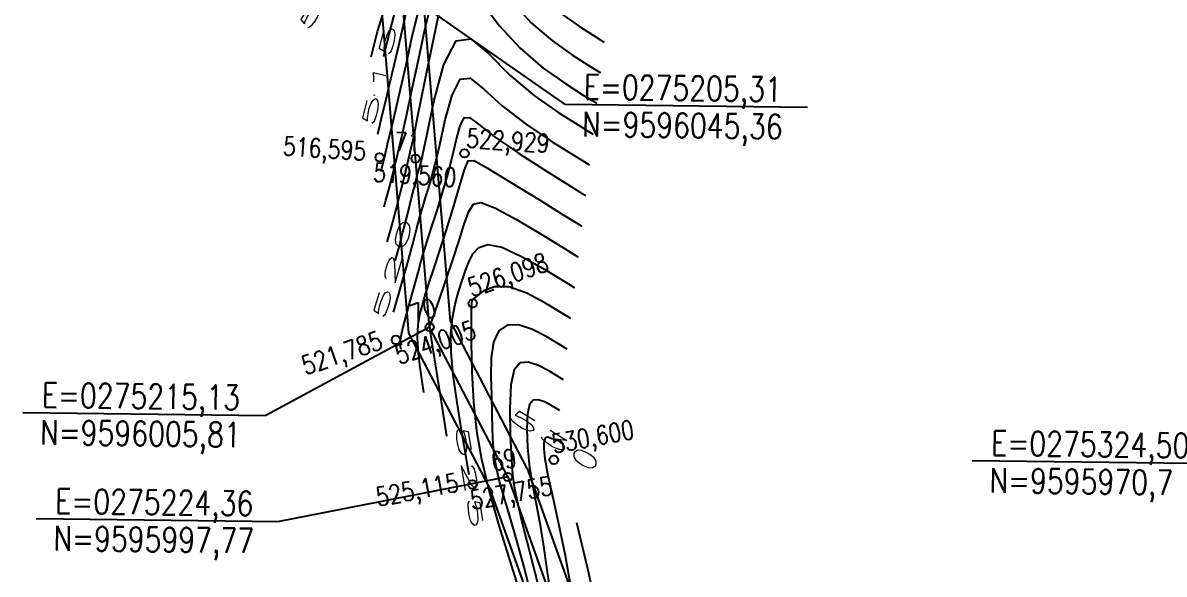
# Model space of a CAD drawing. Header units: millimetres. Extents: x 276147 to 291056, y 9594849 to 9609891.
# Drawn here: x 283446.1 to 283581.1, y 9603630.2 to 9603695.4 of the extents above; entities that cross this region are included whole.
import ezdxf
from ezdxf.enums import TextEntityAlignment as Align

# ---------------------------------------------------------------- set-up
doc = ezdxf.new("R2010")
doc.units = ezdxf.units.MM
doc.header["$LTSCALE"] = 10
doc.linetypes.add('CONTINUO', pattern=[0])
for name, color, linetype in [('Curvas mestras', 30, 'Continuous'), ('Curvas simples', 9, 'Continuous'), ('Curvas texto', 2, 'Continuous'), ('LINHA02', 8, 'Continuous'), ('TEXTO-PAPEL', 7, 'Continuous'), ('TEXTO02', 3, 'Continuous'), ('Top_malha_coord', 8, 'Continuous')]:
    doc.layers.add(name, color=color, linetype=linetype)
doc.styles.add('ROMANS', font='romans.shx', dxfattribs={"width": 0.8, "height": 4})
doc.styles.add('SIMPLEX', font='simplex', dxfattribs={"height": 0.2})

# ---------------------------------------------------------------- blocks, each defined once
blk = doc.blocks.new('Curvas')
at = {"layer": 'Curvas mestras', "linetype": 'CONTINUO'}
for points in [[(275203.715982, 9596037.5113, 515), (275203.737167, 9596037.60007, 515), (275204.514321, 9596040.75737, 515), (275205.262096, 9596043.602385, 515), (275205.868935, 9596045.54366, 515), (275206.493171, 9596047.01218, 515), (275207.360608, 9596048.694541, 515), (275208.65796, 9596051.039134, 515), (275210.415584, 9596053.541533, 515), (275212.62475, 9596055.459107, 515), (275215.21876, 9596056.22387, 515), (275217.899054, 9596055.96642, 515), (275220.309106, 9596054.992004, 515), (275222.199574, 9596053.590101, 515), (275223.749845, 9596051.987136, 515), (275225.246488, 9596050.39377, 515), (275226.879912, 9596048.995317, 515), (275228.45588, 9596047.875699, 515), (275229.683991, 9596047.093492, 515), (275230.357705, 9596046.675507, 515), (275230.605916, 9596046.521513, 515), (275230.641374, 9596046.499514, 515)], [(275205.044682, 9596013.329176, 520), (275205.477228, 9596014.85427, 520), (275205.982231, 9596016.722535, 520), (275206.512307, 9596018.796395, 520), (275207.008615, 9596020.798093, 520), (275207.409446, 9596022.41483, 520), (275207.672516, 9596023.427249, 520), (275207.83323, 9596023.989782, 520), (275207.946414, 9596024.350304, 520), (275208.077268, 9596024.819157, 520), (275208.332479, 9596025.956553, 520), (275208.829109, 9596028.38517, 520), (275209.659433, 9596032.347764, 520), (275210.816578, 9596036.567396, 520), (275212.268887, 9596039.387206, 520), (275214.004195, 9596039.611465, 520), (275216.088326, 9596037.888967, 520), (275218.606598, 9596035.32964, 520), (275221.535639, 9596032.883956, 520), (275224.417323, 9596030.864572, 520), (275226.684834, 9596029.424692, 520), (275227.931434, 9596028.651279, 520), (275228.390708, 9596028.366337, 520), (275228.456318, 9596028.325631, 520)], [(275202.616649, 9596032.904779, 515), (275202.637834, 9596032.993549, 515)], [(275213.803305, 9595988.034408, 525), (275213.660425, 9595988.883908, 525), (275213.370356, 9595990.573055, 525), (275212.905955, 9595993.287019, 525), (275212.378685, 9595996.570033, 525), (275211.934661, 9595999.806101, 525), (275211.692578, 9596002.508273, 525), (275211.661446, 9596004.705793, 525), (275211.822857, 9596006.556955, 525), (275212.148129, 9596008.197478, 525), (275212.567488, 9596009.672796, 525), (275213.000893, 9596011.005769, 525), (275213.39416, 9596012.213047, 525), (275213.796564, 9596013.286432, 525), (275214.28324, 9596014.211515, 525), (275214.954052, 9596014.936461, 525), (275216.007778, 9596015.25974, 525), (275217.667922, 9596014.942397, 525), (275220.013842, 9596013.871885, 525), (275222.548295, 9596012.441284, 525), (275224.629891, 9596011.170084, 525), (275225.78493, 9596010.453478, 525), (275226.210471, 9596010.189465, 525), (275226.271263, 9596010.151749, 525)], [(275223.685896, 9595992.222094, 530), (275223.404398, 9595992.367819, 530), (275223.126044, 9595992.462013, 530), (275222.901268, 9595992.443617, 530), (275222.741467, 9595992.255869, 530), (275222.64828, 9595991.843082, 530), (275222.635718, 9595991.12212, 530), (275222.767278, 9595989.900045, 530), (275223.118832, 9595987.956469, 530), (275223.725923, 9595985.177376, 530), (275224.462788, 9595981.874237, 530), (275225.163341, 9595978.464896, 530), (275225.692855, 9595975.319757, 530)]]:
    blk.add_polyline3d(points, dxfattribs=at)
at = {"layer": 'Curvas simples', "linetype": 'CONTINUO'}
for points in [[(275202.238373, 9596037.490848, 514), (275202.977477, 9596040.487216, 514), (275203.761426, 9596043.005748, 514), (275205.043419, 9596046.28545, 514), (275206.864746, 9596050.162469, 514), (275208.844124, 9596054.01205, 514), (275210.49463, 9596057.094211, 514), (275211.523499, 9596058.858734, 514), (275212.414608, 9596059.514454, 514), (275213.845996, 9596059.459974, 514), (275216.264161, 9596059.030138, 514), (275219.189441, 9596058.304767, 514), (275221.910633, 9596057.299927, 514), (275223.896659, 9596056.053794, 514), (275225.336934, 9596054.692993, 514), (275226.600997, 9596053.366258, 514), (275227.956628, 9596052.205637, 514), (275229.264574, 9596051.276431, 514), (275230.283822, 9596050.627252, 514), (275230.842959, 9596050.280353, 514), (275231.048957, 9596050.152548, 514), (275231.078385, 9596050.134291, 514)], [(275202.994926, 9596028.318711, 516), (275203.498665, 9596030.436879, 516), (275203.90083, 9596032.129704, 516), (275204.390453, 9596034.193644, 516), (275204.933577, 9596036.490813, 516), (275205.476107, 9596038.811356, 516), (275205.958914, 9596040.927426, 516), (275206.365473, 9596042.708112, 516)], [(275203.370685, 9596023.905465, 517), (275203.437376, 9596024.133095, 517), (275203.49123, 9596024.324513, 517), (275203.557827, 9596024.573924, 517), (275203.649093, 9596024.939476, 517), (275203.837593, 9596025.726345, 517), (275204.211055, 9596027.301463, 517), (275204.821064, 9596029.888082, 517), (275205.574651, 9596033.134742, 517), (275206.342708, 9596036.546302, 517), (275207.036163, 9596039.71894, 517), (275207.726086, 9596042.614116, 517)], [(275224.726481, 9596042.574677, 517), (275226.838492, 9596041.074236, 517), (275228.484328, 9596040.025972, 517), (275229.387197, 9596039.465816, 517), (275229.719833, 9596039.259443, 517), (275229.767352, 9596039.229961, 517)], [(275203.742747, 9596019.74612, 518), (275203.974108, 9596020.5358, 518), (275204.160935, 9596021.199854, 518), (275204.391967, 9596022.065093, 518), (275204.660695, 9596023.130712, 518), (275204.979429, 9596024.442754, 518), (275205.365187, 9596026.05897, 518), (275205.833308, 9596028.045296, 518), (275206.392416, 9596030.500391, 518), (275207.049457, 9596033.531095, 518), (275207.802544, 9596037.134484, 518), (275208.61446, 9596040.868574, 518), (275209.439158, 9596044.181618, 518)], [(275218.988577, 9596043.869563, 518), (275221.182962, 9596041.476306, 518), (275223.649766, 9596039.364356, 518), (275226.029798, 9596037.673505, 518), (275227.884497, 9596036.492212, 518), (275228.901942, 9596035.86097, 518), (275229.276791, 9596035.628408, 518), (275229.330341, 9596035.595184, 518)], [(275204.114808, 9596015.586776, 519), (275204.51084, 9596016.938505, 519), (275204.83064, 9596018.075195, 519), (275205.226108, 9596019.556262, 519), (275205.672297, 9596021.321949, 519), (275206.121264, 9596023.159162, 519), (275206.519319, 9596024.816477, 519), (275206.845552, 9596026.202509, 519), (275207.210182, 9596027.866039, 519), (275207.756206, 9596030.515888, 519), (275208.568924, 9596034.550028, 519), (275209.502835, 9596039.123033, 519), (275210.354736, 9596043.078628, 519)], [(275215.411236, 9596043.735326, 519), (275217.401488, 9596041.163706, 519), (275219.828453, 9596038.503818, 519), (275222.57305, 9596036.154036, 519), (275225.221104, 9596034.272773, 519), (275227.284665, 9596032.958452, 519), (275228.416688, 9596032.256125, 519), (275228.833749, 9596031.997372, 519), (275228.89333, 9596031.960408, 519)], [(275204.858932, 9596007.268086, 521), (275205.574847, 9596009.704533, 521), (275206.094396, 9596011.510825, 521), (275206.63906, 9596013.475304, 521), (275207.133929, 9596015.358563, 521), (275207.572075, 9596017.065689, 521), (275207.963566, 9596018.537893, 521), (275208.320149, 9596019.750842, 521), (275208.6603, 9596020.818017, 521), (275209.004174, 9596021.887357, 521), (275209.374616, 9596023.123937, 521), (275209.805215, 9596024.761379, 521), (275210.332246, 9596027.050445, 521), (275210.98821, 9596030.038133, 521), (275211.790494, 9596032.956381, 521), (275212.752708, 9596034.833363, 521), (275213.92399, 9596034.963418, 521), (275215.495585, 9596033.705532, 521), (275217.694269, 9596031.684854, 521), (275220.58994, 9596029.474436, 521), (275223.625006, 9596027.438941, 521), (275226.085002, 9596025.890932, 521), (275227.44618, 9596025.046433, 521), (275227.947666, 9596024.735302, 521), (275228.019307, 9596024.690855, 521)], [(275205.735826, 9596002.896428, 522), (275205.673431, 9596003.409875, 522), (275205.710874, 9596004.012567, 522), (275205.90388, 9596005.07202, 522), (275206.305797, 9596006.666394, 522), (275206.828135, 9596008.551225, 522), (275207.346943, 9596010.401393, 522), (275207.770678, 9596011.972085, 522), (275208.137426, 9596013.339704, 522), (275208.517685, 9596014.660957, 522), (275208.967781, 9596016.074434, 522), (275209.487369, 9596017.646252, 522), (275210.061934, 9596019.424411, 522), (275210.671964, 9596021.428716, 522), (275211.27795, 9596023.566205, 522), (275211.835384, 9596025.715721, 522), (275212.316988, 9596027.728502, 522), (275212.76441, 9596029.345365, 522), (275213.23653, 9596030.27952, 522), (275213.843784, 9596030.315371, 522), (275214.902845, 9596029.522096, 522), (275216.781939, 9596028.040068, 522), (275219.64424, 9596026.064917, 522), (275222.832689, 9596024.013309, 522), (275225.485171, 9596022.357172, 522), (275226.960926, 9596021.441587, 522), (275227.504625, 9596021.104267, 522), (275227.582296, 9596021.056078, 522)], [(275208.455946, 9595997.749581, 523), (275208.039739, 9596000.435226, 523), (275207.806093, 9596002.329639, 523), (275207.688284, 9596004.214155, 523), (275207.769847, 9596005.76968, 523), (275207.987495, 9596006.9931, 523), (275208.241236, 9596007.960299, 523), (275208.462659, 9596008.773109, 523), (275208.709682, 9596009.637156, 523), (275209.071805, 9596010.784021, 523), (275209.614683, 9596012.395493, 523), (275210.308587, 9596014.45422, 523), (275211.099946, 9596016.893062, 523), (275211.925736, 9596019.5821, 523), (275212.685128, 9596022.140306, 523), (275213.267845, 9596024.123873, 523), (275213.679927, 9596025.167972, 523), (275214.392701, 9596025.223696, 523), (275215.993816, 9596024.321117, 523), (275218.808476, 9596022.588049, 523), (275222.112112, 9596020.543277, 523), (275224.91771, 9596018.803329, 523), (275226.485263, 9596017.830791, 523), (275227.062782, 9596017.472488, 523), (275227.145285, 9596017.421302, 523)], [(275211.176066, 9595992.602734, 524), (275210.406047, 9595997.460577, 524), (275209.901312, 9596000.646711, 524), (275209.472689, 9596003.356289, 524), (275209.233898, 9596004.872965, 524), (275209.146855, 9596005.434976, 524), (275209.135529, 9596005.519205, 524), (275209.15464, 9596005.574132, 524), (275209.281937, 9596005.934609, 524), (275209.625925, 9596006.907085, 524), (275210.252013, 9596008.683404, 524), (275211.053243, 9596010.996997, 524), (275211.879561, 9596013.466694, 524), (275212.609324, 9596015.754545, 524), (275213.234518, 9596017.695491, 524), (275213.775542, 9596019.167694, 524), (275214.316989, 9596020.052217, 524), (275215.200239, 9596020.241718, 524), (275216.830869, 9596019.631757, 524), (275219.411159, 9596018.229967, 524), (275222.330203, 9596016.492281, 524), (275224.773801, 9596014.986707, 524), (275226.135096, 9596014.142134, 524), (275226.636627, 9596013.830976, 524), (275226.708274, 9596013.786525, 524)], [(275225.834251, 9596006.516972, 526), (275222.766387, 9596008.390287, 526), (275220.616524, 9596009.513802, 526), (275218.504975, 9596010.253038, 526), (275216.815316, 9596010.277762, 526), (275215.591115, 9596009.820705, 526), (275214.790938, 9596009.255335, 526), (275214.358674, 9596008.877553, 526), (275214.179506, 9596008.672986, 526), (275214.123941, 9596008.549695, 526), (275214.085601, 9596008.359313, 526), (275214.050569, 9596007.727764, 526), (275214.028045, 9596006.224548, 526), (275214.033712, 9596003.583035, 526), (275214.109193, 9596000.19209, 526), (275214.302597, 9595996.604453, 526), (275214.66466, 9595993.225034, 526), (275215.256629, 9595989.867432, 526), (275216.142381, 9595986.197416, 526), (275217.332634, 9595982.036755, 526), (275218.625474, 9595977.831212, 526), (275219.765826, 9595974.182546, 526)], [(275225.39724, 9596002.882196, 527), (275222.995376, 9596004.347565, 527), (275221.306389, 9596005.221913, 527), (275219.636266, 9596005.787078, 527), (275218.284884, 9596005.737793, 527), (275217.307002, 9596005.038957, 527), (275216.6961, 9596003.723008, 527), (275216.424833, 9596001.859857, 527), (275216.382557, 9595999.66931, 527), (275216.437801, 9595997.408646, 527), (275216.486842, 9595995.293952, 527), (275216.536954, 9595993.376536, 527), (275216.623162, 9595991.666515, 527), (275216.779246, 9595990.144778, 527), (275217.034031, 9595988.675319, 527), (275217.415098, 9595987.092905, 527), (275217.94451, 9595985.235384, 527), (275218.622249, 9595982.952912, 527), (275219.442778, 9595980.098722, 527), (275220.378339, 9595976.653103, 527), (275221.312307, 9595973.104559, 527)], [(275224.960229, 9595999.247419, 528), (275223.225549, 9596000.305741, 528), (275222.005725, 9596000.937215, 528), (275220.799526, 9596001.345389, 528), (275219.825495, 9596001.265672, 528), (275219.133025, 9596000.452098, 528), (275218.729215, 9595998.663356, 528), (275218.601978, 9595995.835713, 528), (275218.662474, 9595992.61573, 528), (275218.802676, 9595989.827543, 528), (275218.933372, 9595988.085943, 528), (275219.040613, 9595987.168331, 528), (275219.129269, 9595986.642762, 528), (275219.2292, 9595986.059528, 528), (275219.47024, 9595984.897872, 528), (275220.007212, 9595982.619276, 528), (275220.925889, 9595978.9416, 528), (275222.035839, 9595974.608232, 528)], [(275224.523218, 9595995.612642, 529), (275223.455723, 9595996.263918, 529), (275222.705062, 9595996.652517, 529), (275221.962785, 9595996.903701, 529), (275221.363382, 9595996.854644, 529), (275220.937246, 9595996.353983, 529), (275220.688748, 9595995.253219, 529), (275220.618848, 9595993.478917, 529), (275220.714876, 9595991.257887, 529), (275220.960754, 9595988.892006, 529), (275221.331778, 9595986.612846, 529), (275221.768747, 9595984.370778, 529), (275222.203836, 9595982.04587, 529), (275222.587255, 9595979.566377, 529), (275222.94136, 9595977.053286, 529), (275223.30654, 9595974.67577, 529)], [(275226.481734, 9595982.376704, 531), (275227.291232, 9595979.068643, 531), (275227.836521, 9595976.77166, 531), (275228.329781, 9595974.556421, 531)]]:
    blk.add_polyline3d(points, dxfattribs=at)
at = {"layer": 'Curvas texto', "style": 'SIMPLEX'}
for s, rotation, width, p, p2 in [('510', 58.33741913, 3.563358, (275194.619267, 9596040.201546, 510), (275201.299492, 9596051.033569, 510)), ('515', 76.57757991, 3.563357, (275202.429356, 9596028.888998, 515), (275205.383488, 9596041.267658, 515)), ('520', 73.65275043, 3.299405, (275203.694499, 9596006.061311, 520), (275207.276413, 9596018.273109, 520)), ('530', 328.6127741, 3.299405, (275218.063436, 9595994.773775, 530), (275228.927438, 9595988.145684, 530)), ('525', 279.12096841, 3.299405, (275212.100548, 9595993.90894, 525), (275214.11791, 9595981.343576, 525))]:
    blk.add_text(s, height=1.5, rotation=rotation, dxfattribs=dict(at, width=width)).set_placement(p, p2, align=Align.FIT)
blk = doc.blocks.new('est 1')
at = {"layer": 'LINHA02'}
for p, q in [((267847.49, 9592810.46), (267828.2, 9592823.95)), ((267847.49, 9592810.46), (267876.2, 9592810.1)), ((267831.52, 9592784.1), (267812.14, 9592773.64)), ((267783.43, 9592774), (267812.14, 9592773.64)), ((267895.66, 9592768.31), (267924.36, 9592767.96)), ((267840.76, 9592766.36), (267813.71, 9592761.1)), ((267785.01, 9592761.46), (267813.71, 9592761.1))]:
    blk.add_line(p, q, dxfattribs=at)
at = {"layer": 'TEXTO-PAPEL', "color": 7, "linetype": 'Continuous'}
for p, q in [((267831.52, 9592784.1), (267828.2, 9592823.95)), ((267840.76, 9592766.36), (267831.52, 9592784.1)), ((267840.76, 9592766.36), (267854.24, 9592728.66))]:
    blk.add_line(p, q, dxfattribs=at)
for centre in [(267825.6, 9592804.18), (267829.86, 9592804.03), (267835.64, 9592804.64), (267836.61, 9592786.9), (267831.52, 9592784.1), (267827.53, 9592782.59), (267846.2, 9592768.39), (267840.76, 9592766.36), (267836.59, 9592765.46)]:
    blk.add_circle(centre, 0.5, dxfattribs=at)
at = {"layer": 'Top_malha_coord', "color": 6}
for p, q in [((267829.07, 9592783.39), (267825.68, 9592824.14)), ((267833.97, 9592784.81), (267830.73, 9592823.76)), ((267843.05, 9592767.37), (267833.97, 9592784.81)), ((267838.46, 9592765.36), (267829.07, 9592783.39)), ((267843.05, 9592767.37), (267856.26, 9592730.45)), ((267838.46, 9592765.36), (267852.23, 9592726.87))]:
    blk.add_line(p, q, dxfattribs=at)
blk.add_blockref('Curvas', (-7377.62, -3221.41), dxfattribs=at)
at = {"style": 'ROMANS', "width": 0.8}
for s, p in [('E=0275205,31', (267849.78, 9592813.97)), ('N=9596045,36', (267849.57, 9592809.56)), ('E=0275215,13', (267785.72, 9592777.51)), ('N=9596005,81', (267785.51, 9592773.1)), ('E=0275324,50', (267897.95, 9592771.82)), ('N=9595970,76', (267897.74, 9592767.41)), ('E=0275224,36', (267787.3, 9592764.96)), ('N=9595997,77', (267787.09, 9592760.56))]:
    blk.add_text(s, height=2.9046, rotation=359.2617, dxfattribs=at).set_placement(p, align=Align.TOP_LEFT)
at = {"layer": 'TEXTO02', "style": 'ROMANS', "width": 0.8}
for s, rotation, p in [('522,929', 356.2329, (267835.94, 9592807.57)), ('516,595', 356.2329, (267814.27, 9592806.64)), ('71', 358.8486, (267827.4, 9592807.15)), ('519,560', 356.2329, (267824.94, 9592803.52)), ('526,098', 18.9826, (267835.75, 9592789.72)), ('70', 18.9826, (267828.96, 9592786.59)), ('524,005', 18.9826, (267827.18, 9592781.73)), ('521,785', 18.9826, (267816.13, 9592780.48)), ('530,600', 10.5808, (267845.76, 9592771.3)), ('69', 10.5808, (267838.58, 9592769.2)), ('525,115', 10.5808, (267825, 9592765.03)), ('527,755', 10.5808, (267836.12, 9592764.65))]:
    blk.add_text(s, height=2.207, rotation=rotation, dxfattribs=at).set_placement(p, align=Align.TOP_LEFT)

msp = doc.modelspace()

# ---------------------------------------------------------------- block references
at = {"layer": 'Top_malha_coord', "color": 7}
msp.add_blockref('est 1', (15662.71, 10875.35), dxfattribs=at)

doc.saveas('drawing.dxf')
